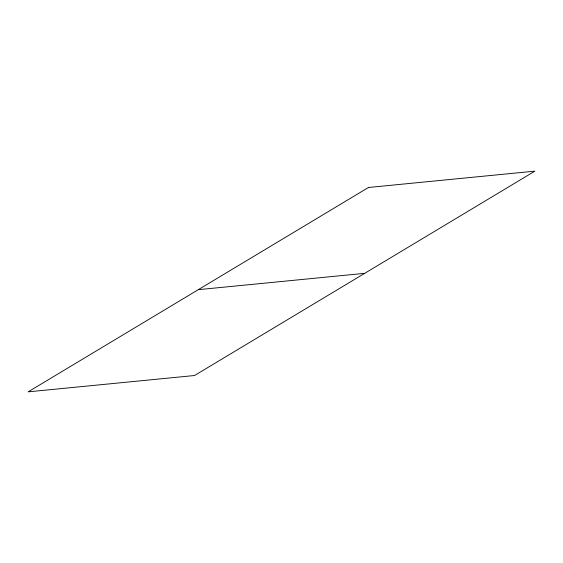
<?xml version="1.0" encoding="UTF-8"?>
<svg xmlns="http://www.w3.org/2000/svg" width="563" height="563" viewBox="0 0 563 563"><rect width="100%" height="100%" fill="white"/><g stroke="black" fill="none" stroke-linecap="round" stroke-linejoin="round"><path stroke-width="0.84" d="M198.303 289.671L364.697 273.329M368.455 187.486L28.15 391.848L194.545 375.514L534.85 171.152L368.455 187.486"/></g></svg>
